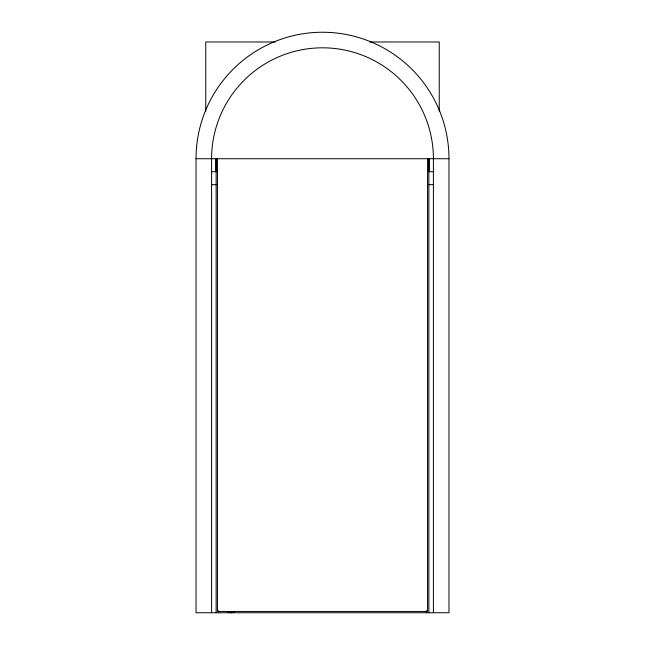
<?xml version="1.0" encoding="UTF-8"?>
<svg xmlns="http://www.w3.org/2000/svg" width="645" height="645" viewBox="0 0 645 645"><rect width="100%" height="100%" fill="white"/><g stroke="black" fill="none" stroke-linecap="round" stroke-linejoin="round"><path stroke-width="0.97" d="M275.197 41.981L205.755 41.981L205.755 111.44M369.803 41.981L439.245 41.981L439.245 111.44M196.024 158.726L448.976 158.726L448.976 612.75L196.024 612.75L196.024 158.726A126.476 126.476 0 0 1 322.5 32.25A126.476 126.476 0 0 1 448.976 158.726M211.592 171.699L216.131 171.699M428.869 171.699L433.408 171.699M211.592 184.672L216.131 184.672M428.869 184.672L433.408 184.672M433.408 612.75L433.408 158.726A110.908 110.908 0 0 0 322.5 47.819A110.908 110.908 0 0 0 211.592 158.726L211.592 612.75M429.127 158.726L429.127 171.699M428.869 158.726L428.869 612.75M427.571 158.726L427.571 611.452L217.43 611.452L217.43 158.726M426.409 610.734L426.409 612.75M218.591 610.734L218.591 612.75M216.131 158.726L216.131 612.75M215.873 158.726L215.873 171.699M234.288 611.879A6.482 6.482 0 0 1 227.806 611.879"/></g></svg>
